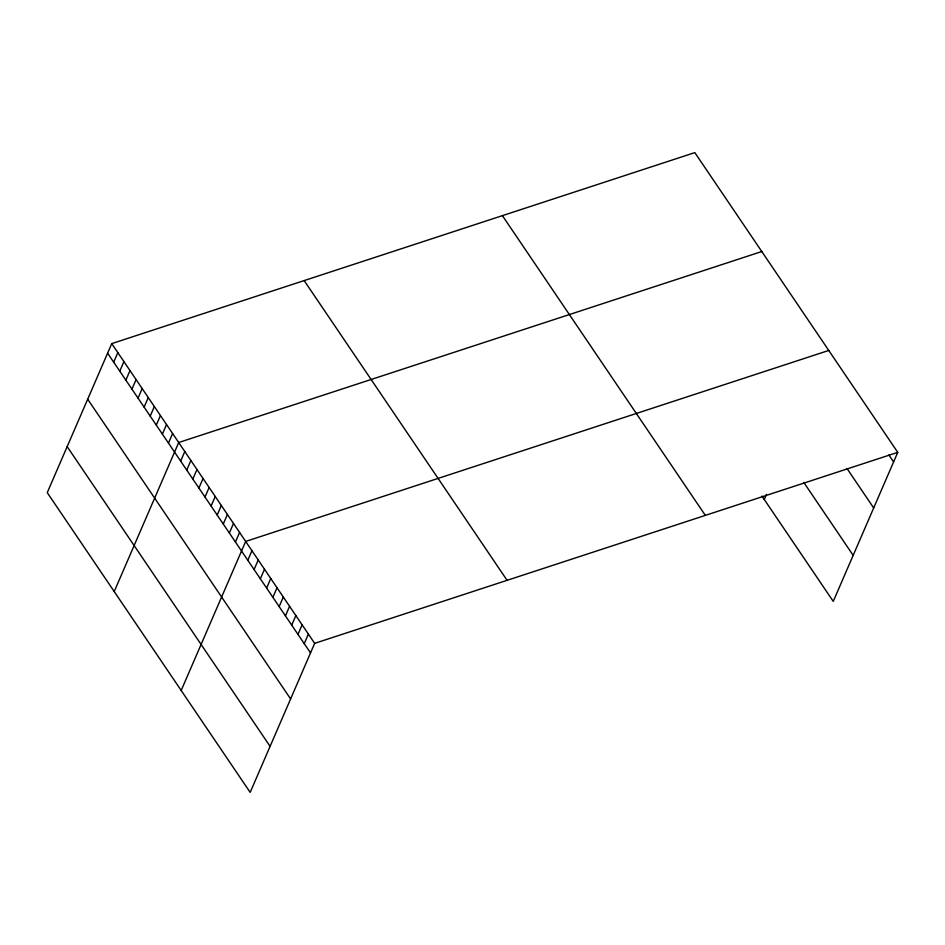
<?xml version="1.0" encoding="UTF-8"?>
<svg xmlns="http://www.w3.org/2000/svg" width="945" height="945" viewBox="0 0 945 945"><rect width="100%" height="100%" fill="white"/><g stroke="black" fill="none" stroke-linecap="round" stroke-linejoin="round"><path stroke-width="1.42" d="M111.746 343.614L47.25 492.64L250.177 792.382L314.661 643.356L897.75 452.36L694.823 152.617L111.746 343.614L314.661 643.356M113.683 362.171L117.83 352.603M119.779 371.161L123.913 361.592M125.862 380.162L130.008 370.582M131.946 389.151L136.092 379.583M138.041 398.14L142.175 388.572M144.124 407.13L148.27 397.561M150.208 416.131L154.354 406.551M156.303 425.12L160.437 415.552M162.386 434.109L166.533 424.541M168.482 443.099L172.616 433.531M114.215 591.558L178.711 442.52L761.788 251.535M180.649 461.089L184.795 451.521M186.744 470.078L190.878 460.51M192.827 479.068L196.973 469.5M198.911 488.069L203.057 478.489M205.006 497.058L209.14 487.49M211.089 506.047L215.236 496.479M217.185 515.037L221.319 505.469M223.268 524.038L227.414 514.458M229.351 533.027L233.498 523.459M235.447 542.017L239.581 532.448M181.18 690.464L245.676 541.438L828.753 350.453M247.803 560.279L251.949 550.711M254.075 569.54L258.221 559.972M260.347 578.801L264.494 569.233M266.62 588.073L270.766 578.494M272.892 597.334L277.039 587.766M279.165 606.595L283.311 597.027M285.437 615.868L289.583 606.288M291.71 625.129L295.844 615.561M297.982 634.39L302.116 624.822M304.255 643.663L308.389 634.083M764.269 499.48L766.478 494.365M897.75 452.36L833.254 601.386L761.977 496.101M888.902 454.982L893.604 461.928M847.039 468.578L873.688 507.949M803.782 482.411L853.17 555.365M502.409 215.649L705.336 515.391M304.16 280.582L507.087 580.324M107.6 353.182L310.527 652.924M87.684 399.203L290.611 698.946M67.166 446.619L270.093 746.361"/></g></svg>
